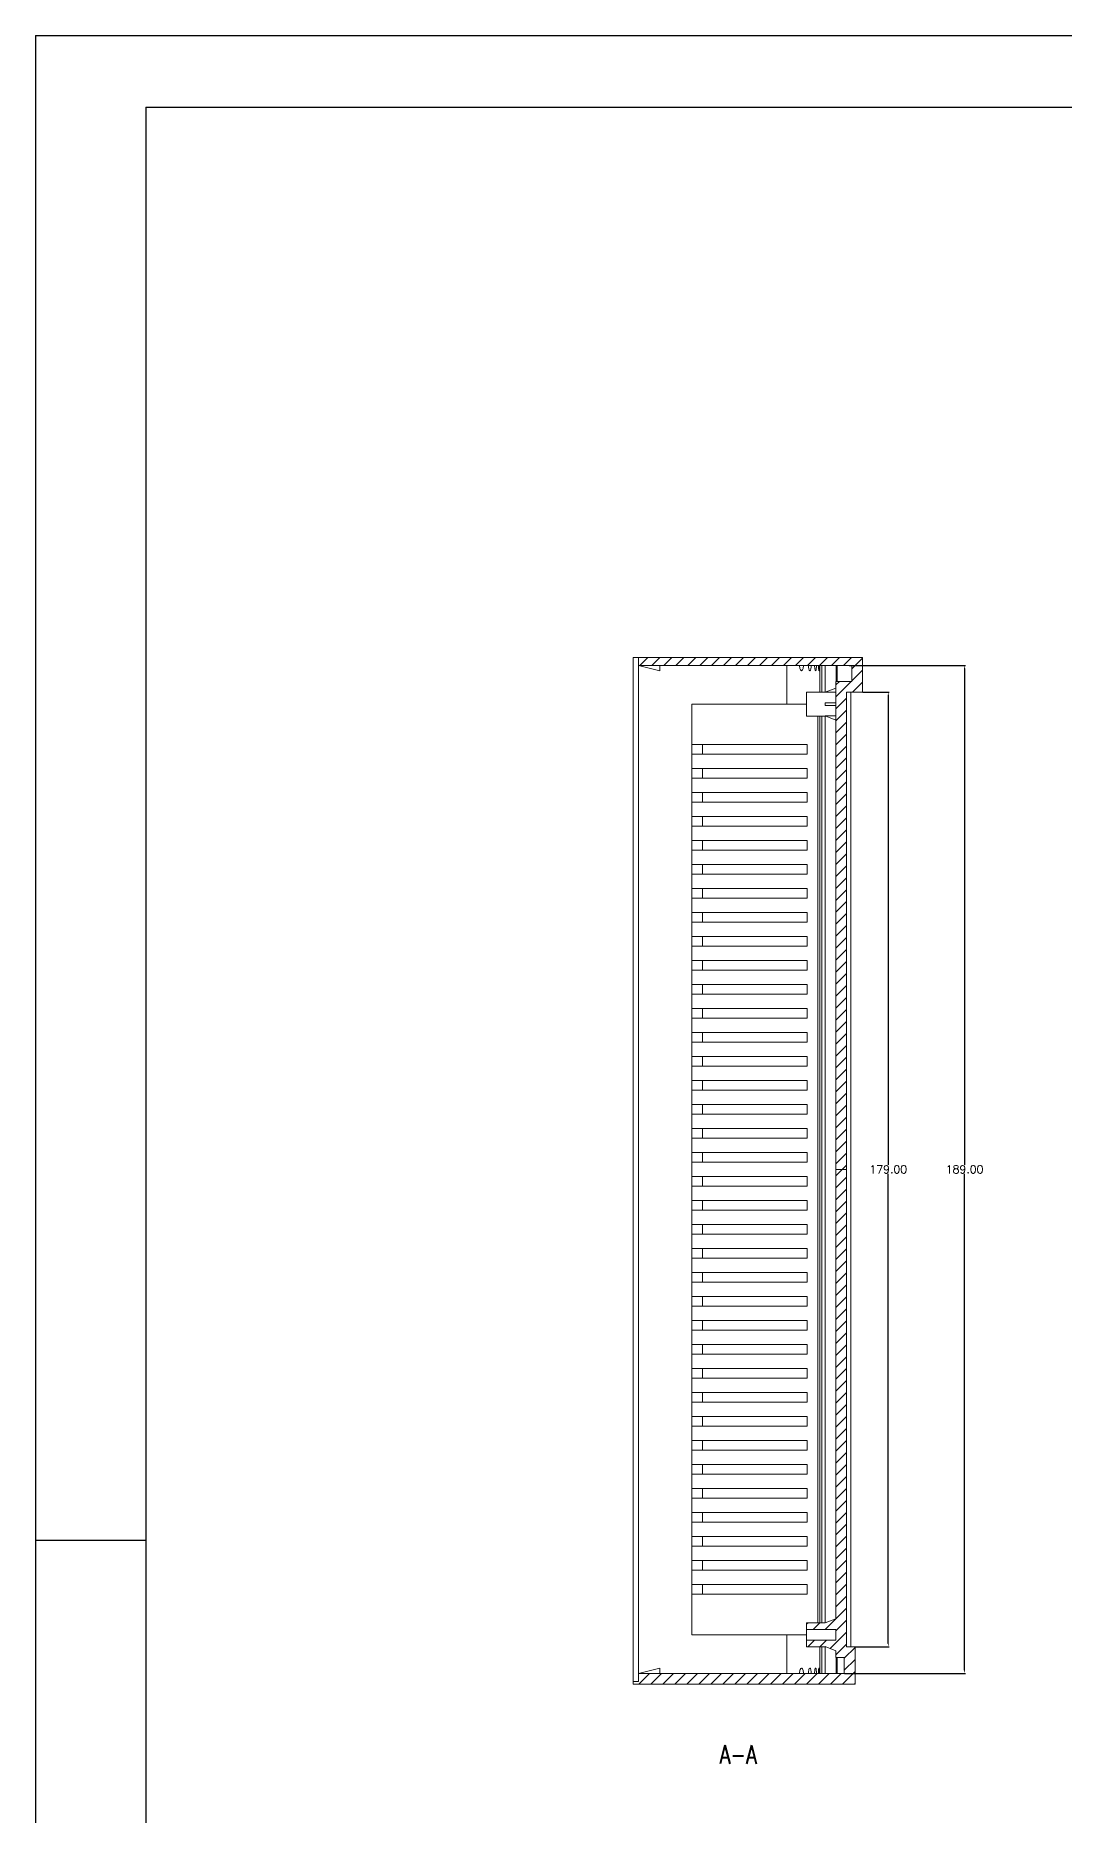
# Model space of a CAD drawing. Header units: inches. Extents: x 1153 to 3231, y 573 to 1137.
# Drawn here: x 1152.9 to 1345.8, y 803.6 to 1137.3 of the extents above; entities that cross this region are included whole.
import ezdxf

# ---------------------------------------------------------------- set-up
doc = ezdxf.new("R2010")
doc.units = ezdxf.units.IN
doc.styles.add('SLDTEXTSTYLE3', font='TXT', dxfattribs={"width": 0.75, "bigfont": 'bigfont'})
doc.styles.get("Standard").update_dxf_attribs({"font": 'txt', "bigfont": 'gbcbig.shx'})
doc.dimstyles.new('2', dxfattribs={"dimtxt": 1.5, "dimasz": 0.6, "dimexe": 0.18, "dimexo": 0.0625, "dimgap": 0.09, "dimtad": 0, "dimtih": 1, "dimtoh": 1, "dimzin": 0, "dimdsep": 46, "dimtxsty": 'Standard', "dimcen": 0, "dimadec": 0, "dimazin": 2, "dimtfac": 1, "dimtofl": 0, "dimtmove": 0, "dimatfit": 3, "dimfxl": 1, "dimtolj": 1, "dimtzin": 0, "dimarcsym": 0})

# ---------------------------------------------------------------- blocks, each defined once
blk = doc.blocks.new('*D143')
at = {"color": 0, "lineweight": -2}
for p, q in [((1308.01, 1014.23), (1312.95, 1014.23)), ((1312.77, 1013.63), (1312.77, 925.57)), ((1312.77, 835.83), (1312.77, 923.89)), ((1306.63, 835.23), (1312.95, 835.23))]:
    blk.add_line(p, q, dxfattribs=at)
at = {"color": 0}
for points in [[(1312.67, 1013.63), (1312.87, 1013.63), (1312.77, 1014.23)], [(1312.67, 835.83), (1312.87, 835.83), (1312.77, 835.23)]]:
    blk.add_solid(points, dxfattribs=at)
at = {"layer": 'Defpoints', "color": 0}
for p in [(1307.95, 1014.23), (1312.77, 1014.23), (1306.57, 835.23)]:
    blk.add_point(p, dxfattribs=at)
at = {"color": 0, "insert": (1312.77, 924.73), "char_height": 1.5, "attachment_point": 5}
blk.add_mtext('\\A1;179.00', dxfattribs=at)
blk = doc.blocks.new('*D144')
at = {"color": 0, "lineweight": -2}
for p, q in [((1305.41, 1019.23), (1327.26, 1019.23)), ((1327.08, 1018.63), (1327.08, 925.57)), ((1327.08, 830.83), (1327.08, 923.89)), ((1304.59, 830.23), (1327.26, 830.23))]:
    blk.add_line(p, q, dxfattribs=at)
at = {"color": 0}
for points in [[(1326.98, 1018.63), (1327.18, 1018.63), (1327.08, 1019.23)], [(1326.98, 830.83), (1327.18, 830.83), (1327.08, 830.23)]]:
    blk.add_solid(points, dxfattribs=at)
at = {"layer": 'Defpoints', "color": 0}
for p in [(1305.35, 1019.23), (1327.08, 1019.23), (1304.52, 830.23)]:
    blk.add_point(p, dxfattribs=at)
at = {"color": 0, "insert": (1327.08, 924.73), "char_height": 1.5, "attachment_point": 5}
blk.add_mtext('\\A1;189.00', dxfattribs=at)

msp = doc.modelspace()

# ---------------------------------------------------------------- hatches: boundary and pattern name
at = {"linetype": 'Continuous', "lineweight": 0}
h = msp.add_hatch(dxfattribs=at)
h.set_pattern_fill('ANSI31', color=4, scale=0.5, style=0)
h.paths.add_polyline_path([(1307.948, 1014.231), (1307.948, 1020.731), (1265.948, 1020.731), (1265.948, 1019.231), (1305.948, 1019.231), (1305.948, 1016.231), (1302.948, 1016.231), (1302.948, 924.731), (1304.948, 924.731), (1304.948, 1014.231)], flags=0)
h = msp.add_hatch(dxfattribs=at)
h.set_pattern_fill('ANSI31', color=4, scale=0.5, style=0)
h.paths.add_polyline_path([(1306.565, 828.231), (1306.565, 835.231), (1304.948, 835.231), (1304.948, 924.731), (1302.948, 924.731), (1302.948, 840.481), (1300.948, 839.717), (1300.948, 839.731), (1297.448, 839.731), (1297.448, 838.481), (1302.948, 838.481), (1302.948, 836.481), (1297.448, 836.481), (1297.448, 835.231), (1300.948, 835.231), (1300.948, 835.245), (1302.948, 834.481), (1302.948, 833.231), (1304.525, 833.231), (1304.525, 830.231), (1265.948, 830.231), (1265.948, 828.731), (1264.948, 828.731), (1264.948, 828.231)], flags=0)

# ---------------------------------------------------------------- linework, layer by layer
for p, q in [((1152.911, 1137.308), (1951.065, 1137.308)), ((1152.911, 1137.308), (1152.911, 572.957)), ((1173.564, 1123.871), (1937.628, 1123.871)), ((1173.564, 1123.871), (1173.564, 586.394)), ((1173.564, 855.132), (1152.911, 855.132)), ((1152.911, 834.23), (1152.911, 572.957))]:
    msp.add_line(p, q)
at = {"color": 7, "linetype": 'Continuous', "lineweight": 15}
for p, q in [((1264.948, 1020.731), (1264.948, 828.731)), ((1265.948, 1020.731), (1264.948, 1020.731)), ((1265.948, 1019.231), (1265.948, 1020.731)), ((1265.948, 1020.731), (1307.948, 1020.731)), ((1265.948, 1019.231), (1305.948, 1019.231)), ((1269.948, 1018.231), (1265.948, 1019.231)), ((1265.948, 830.231), (1265.948, 1019.231)), ((1269.948, 1018.231), (1269.948, 1019.231)), ((1293.73, 1019.231), (1293.73, 1011.981)), ((1299.921, 1019.231), (1299.921, 1014.231)), ((1300.293, 1019.231), (1300.293, 1014.231)), ((1303.201, 1016.231), (1303.201, 1019.231)), ((1305.948, 1019.231), (1305.948, 1016.231)), ((1307.948, 1020.731), (1307.948, 1014.231)), ((1300.948, 1014.217), (1302.948, 1014.981)), ((1302.948, 924.731), (1302.948, 1016.231)), ((1302.948, 1016.231), (1305.948, 1016.231)), ((1275.948, 1004.381), (1275.948, 1011.981)), ((1275.948, 1011.981), (1297.448, 1011.981)), ((1300.948, 1014.231), (1297.448, 1014.231)), ((1297.448, 1009.731), (1297.448, 1014.231)), ((1300.948, 1014.217), (1300.948, 1014.231)), ((1300.948, 1014.217), (1302.948, 1014.217)), ((1300.948, 1012.231), (1302.948, 1012.231)), ((1300.948, 1011.731), (1300.948, 1012.231)), ((1300.948, 1011.731), (1302.948, 1011.731)), ((1304.948, 1014.231), (1307.948, 1014.231)), ((1304.948, 924.731), (1304.948, 1014.231)), ((1305.775, 835.231), (1305.775, 1014.231)), ((1297.448, 1009.731), (1300.948, 1009.731)), ((1299.543, 1009.731), (1299.543, 839.731)), ((1299.921, 1009.731), (1299.921, 839.731)), ((1300.293, 1009.731), (1300.293, 839.731)), ((1302.948, 1009.745), (1300.948, 1009.745)), ((1300.948, 1009.731), (1300.948, 1009.745)), ((1300.948, 1009.745), (1302.948, 1008.981)), ((1297.543, 1004.381), (1275.948, 1004.381)), ((1275.948, 1004.381), (1275.948, 1002.581)), ((1275.948, 999.881), (1275.948, 1002.581)), ((1275.948, 1002.581), (1297.543, 1002.581)), ((1277.948, 1002.581), (1277.948, 1004.381)), ((1297.543, 1002.581), (1297.543, 1004.381)), ((1297.543, 999.881), (1275.948, 999.881)), ((1275.948, 999.881), (1275.948, 998.081)), ((1275.948, 995.381), (1275.948, 998.081)), ((1275.948, 998.081), (1297.543, 998.081)), ((1277.948, 998.081), (1277.948, 999.881)), ((1297.543, 998.081), (1297.543, 999.881)), ((1297.543, 995.381), (1275.948, 995.381)), ((1275.948, 995.381), (1275.948, 993.581)), ((1277.948, 993.581), (1277.948, 995.381)), ((1297.543, 993.581), (1297.543, 995.381)), ((1275.948, 990.881), (1275.948, 993.581)), ((1275.948, 993.581), (1297.543, 993.581)), ((1297.543, 990.881), (1275.948, 990.881)), ((1275.948, 990.881), (1275.948, 989.081)), ((1275.948, 986.381), (1275.948, 989.081)), ((1275.948, 989.081), (1297.543, 989.081)), ((1277.948, 989.081), (1277.948, 990.881)), ((1297.543, 989.081), (1297.543, 990.881)), ((1297.543, 986.381), (1275.948, 986.381)), ((1275.948, 986.381), (1275.948, 984.581)), ((1275.948, 981.881), (1275.948, 984.581)), ((1275.948, 984.581), (1297.543, 984.581)), ((1277.948, 984.581), (1277.948, 986.381)), ((1297.543, 984.581), (1297.543, 986.381)), ((1297.543, 981.881), (1275.948, 981.881)), ((1275.948, 981.881), (1275.948, 980.081)), ((1277.948, 980.081), (1277.948, 981.881)), ((1297.543, 980.081), (1297.543, 981.881)), ((1275.948, 977.381), (1275.948, 980.081)), ((1275.948, 980.081), (1297.543, 980.081)), ((1297.543, 977.381), (1275.948, 977.381)), ((1275.948, 977.381), (1275.948, 975.581)), ((1275.948, 972.881), (1275.948, 975.581)), ((1275.948, 975.581), (1297.543, 975.581)), ((1277.948, 975.581), (1277.948, 977.381)), ((1297.543, 975.581), (1297.543, 977.381)), ((1297.543, 972.881), (1275.948, 972.881)), ((1275.948, 972.881), (1275.948, 971.081)), ((1277.948, 971.081), (1277.948, 972.881)), ((1297.543, 971.081), (1297.543, 972.881)), ((1275.948, 968.381), (1275.948, 971.081)), ((1275.948, 971.081), (1297.543, 971.081)), ((1297.543, 968.381), (1275.948, 968.381)), ((1275.948, 968.381), (1275.948, 966.581)), ((1277.948, 966.581), (1277.948, 968.381)), ((1297.543, 966.581), (1297.543, 968.381)), ((1275.948, 963.881), (1275.948, 966.581)), ((1275.948, 966.581), (1297.543, 966.581)), ((1297.543, 963.881), (1275.948, 963.881)), ((1275.948, 963.881), (1275.948, 962.081)), ((1275.948, 959.381), (1275.948, 962.081)), ((1275.948, 962.081), (1297.543, 962.081)), ((1277.948, 962.081), (1277.948, 963.881)), ((1297.543, 962.081), (1297.543, 963.881)), ((1297.543, 959.381), (1275.948, 959.381)), ((1275.948, 959.381), (1275.948, 957.581)), ((1277.948, 957.581), (1277.948, 959.381)), ((1297.543, 957.581), (1297.543, 959.381)), ((1275.948, 954.881), (1275.948, 957.581)), ((1275.948, 957.581), (1297.543, 957.581)), ((1297.543, 954.881), (1275.948, 954.881)), ((1275.948, 954.881), (1275.948, 953.081)), ((1277.948, 953.081), (1277.948, 954.881)), ((1297.543, 953.081), (1297.543, 954.881)), ((1275.948, 950.381), (1275.948, 953.081)), ((1275.948, 953.081), (1297.543, 953.081)), ((1297.543, 950.381), (1275.948, 950.381)), ((1275.948, 950.381), (1275.948, 948.581)), ((1275.948, 945.881), (1275.948, 948.581)), ((1275.948, 948.581), (1297.543, 948.581)), ((1277.948, 948.581), (1277.948, 950.381)), ((1297.543, 948.581), (1297.543, 950.381)), ((1297.543, 945.881), (1275.948, 945.881)), ((1275.948, 945.881), (1275.948, 944.081)), ((1277.948, 944.081), (1277.948, 945.881)), ((1297.543, 944.081), (1297.543, 945.881)), ((1275.948, 941.381), (1275.948, 944.081)), ((1275.948, 944.081), (1297.543, 944.081)), ((1297.543, 941.381), (1275.948, 941.381)), ((1275.948, 941.381), (1275.948, 939.581)), ((1277.948, 939.581), (1277.948, 941.381)), ((1297.543, 939.581), (1297.543, 941.381)), ((1275.948, 936.881), (1275.948, 939.581)), ((1275.948, 939.581), (1297.543, 939.581)), ((1297.543, 936.881), (1275.948, 936.881)), ((1275.948, 936.881), (1275.948, 935.081)), ((1275.948, 932.381), (1275.948, 935.081)), ((1275.948, 935.081), (1297.543, 935.081)), ((1277.948, 935.081), (1277.948, 936.881)), ((1297.543, 935.081), (1297.543, 936.881)), ((1297.543, 932.381), (1275.948, 932.381)), ((1275.948, 932.381), (1275.948, 930.581)), ((1277.948, 930.581), (1277.948, 932.381)), ((1297.543, 930.581), (1297.543, 932.381)), ((1275.948, 927.881), (1275.948, 930.581)), ((1275.948, 930.581), (1297.543, 930.581)), ((1297.543, 927.881), (1275.948, 927.881)), ((1275.948, 927.881), (1275.948, 926.081)), ((1277.948, 926.081), (1277.948, 927.881)), ((1297.543, 926.081), (1297.543, 927.881)), ((1275.948, 923.381), (1275.948, 926.081)), ((1275.948, 926.081), (1297.543, 926.081)), ((1302.948, 924.731), (1304.948, 924.731)), ((1302.948, 840.481), (1302.948, 924.731)), ((1304.948, 835.231), (1304.948, 924.731)), ((1297.543, 923.381), (1275.948, 923.381)), ((1275.948, 923.381), (1275.948, 921.581)), ((1275.948, 918.881), (1275.948, 921.581)), ((1275.948, 921.581), (1297.543, 921.581)), ((1277.948, 921.581), (1277.948, 923.381)), ((1297.543, 921.581), (1297.543, 923.381)), ((1297.543, 918.881), (1275.948, 918.881)), ((1275.948, 918.881), (1275.948, 917.081)), ((1277.948, 917.081), (1277.948, 918.881)), ((1297.543, 917.081), (1297.543, 918.881)), ((1275.948, 914.381), (1275.948, 917.081)), ((1275.948, 917.081), (1297.543, 917.081)), ((1297.543, 914.381), (1275.948, 914.381)), ((1275.948, 914.381), (1275.948, 912.581)), ((1277.948, 912.581), (1277.948, 914.381)), ((1297.543, 912.581), (1297.543, 914.381)), ((1275.948, 909.881), (1275.948, 912.581)), ((1275.948, 912.581), (1297.543, 912.581)), ((1297.543, 909.881), (1275.948, 909.881)), ((1275.948, 909.881), (1275.948, 908.081)), ((1275.948, 905.381), (1275.948, 908.081)), ((1275.948, 908.081), (1297.543, 908.081)), ((1277.948, 908.081), (1277.948, 909.881)), ((1297.543, 908.081), (1297.543, 909.881)), ((1297.543, 905.381), (1275.948, 905.381)), ((1275.948, 905.381), (1275.948, 903.581)), ((1277.948, 903.581), (1277.948, 905.381)), ((1297.543, 903.581), (1297.543, 905.381)), ((1275.948, 900.881), (1275.948, 903.581)), ((1275.948, 903.581), (1297.543, 903.581)), ((1297.543, 900.881), (1275.948, 900.881)), ((1275.948, 900.881), (1275.948, 899.081)), ((1275.948, 896.381), (1275.948, 899.081)), ((1275.948, 899.081), (1297.543, 899.081)), ((1277.948, 899.081), (1277.948, 900.881)), ((1297.543, 899.081), (1297.543, 900.881)), ((1297.543, 896.381), (1275.948, 896.381)), ((1275.948, 896.381), (1275.948, 894.581)), ((1275.948, 891.881), (1275.948, 894.581)), ((1275.948, 894.581), (1297.543, 894.581)), ((1277.948, 894.581), (1277.948, 896.381)), ((1297.543, 894.581), (1297.543, 896.381)), ((1297.543, 891.881), (1275.948, 891.881)), ((1275.948, 891.881), (1275.948, 890.081)), ((1277.948, 890.081), (1277.948, 891.881)), ((1297.543, 890.081), (1297.543, 891.881)), ((1275.948, 887.381), (1275.948, 890.081)), ((1275.948, 890.081), (1297.543, 890.081)), ((1297.543, 887.381), (1275.948, 887.381)), ((1275.948, 887.381), (1275.948, 885.581)), ((1275.948, 882.881), (1275.948, 885.581)), ((1275.948, 885.581), (1297.543, 885.581)), ((1277.948, 885.581), (1277.948, 887.381)), ((1297.543, 885.581), (1297.543, 887.381)), ((1297.543, 882.881), (1275.948, 882.881)), ((1275.948, 882.881), (1275.948, 881.081)), ((1275.948, 878.381), (1275.948, 881.081)), ((1275.948, 881.081), (1297.543, 881.081)), ((1277.948, 881.081), (1277.948, 882.881)), ((1297.543, 881.081), (1297.543, 882.881)), ((1297.543, 878.381), (1275.948, 878.381)), ((1275.948, 878.381), (1275.948, 876.581)), ((1277.948, 876.581), (1277.948, 878.381)), ((1297.543, 876.581), (1297.543, 878.381)), ((1275.948, 873.881), (1275.948, 876.581)), ((1275.948, 876.581), (1297.543, 876.581)), ((1297.543, 873.881), (1275.948, 873.881)), ((1275.948, 873.881), (1275.948, 872.081)), ((1275.948, 869.381), (1275.948, 872.081)), ((1275.948, 872.081), (1297.543, 872.081)), ((1277.948, 872.081), (1277.948, 873.881)), ((1297.543, 872.081), (1297.543, 873.881)), ((1297.543, 869.381), (1275.948, 869.381)), ((1275.948, 869.381), (1275.948, 867.581)), ((1277.948, 867.581), (1277.948, 869.381)), ((1297.543, 867.581), (1297.543, 869.381)), ((1275.948, 864.881), (1275.948, 867.581)), ((1275.948, 867.581), (1297.543, 867.581)), ((1297.543, 864.881), (1275.948, 864.881)), ((1275.948, 864.881), (1275.948, 863.081)), ((1277.948, 863.081), (1277.948, 864.881)), ((1297.543, 863.081), (1297.543, 864.881)), ((1275.948, 860.381), (1275.948, 863.081)), ((1275.948, 863.081), (1297.543, 863.081)), ((1297.543, 860.381), (1275.948, 860.381)), ((1275.948, 860.381), (1275.948, 858.581)), ((1275.948, 855.881), (1275.948, 858.581)), ((1275.948, 858.581), (1297.543, 858.581)), ((1277.948, 858.581), (1277.948, 860.381)), ((1297.543, 858.581), (1297.543, 860.381)), ((1297.543, 855.881), (1275.948, 855.881)), ((1275.948, 855.881), (1275.948, 854.081)), ((1277.948, 854.081), (1277.948, 855.881)), ((1297.543, 854.081), (1297.543, 855.881)), ((1275.948, 851.381), (1275.948, 854.081)), ((1275.948, 854.081), (1297.543, 854.081)), ((1297.543, 851.381), (1275.948, 851.381)), ((1275.948, 851.381), (1275.948, 849.581)), ((1277.948, 849.581), (1277.948, 851.381)), ((1297.543, 849.581), (1297.543, 851.381)), ((1275.948, 846.881), (1275.948, 849.581)), ((1275.948, 849.581), (1297.543, 849.581)), ((1297.543, 846.881), (1275.948, 846.881)), ((1275.948, 846.881), (1275.948, 845.081)), ((1275.948, 837.481), (1275.948, 845.081)), ((1275.948, 845.081), (1297.543, 845.081)), ((1277.948, 845.081), (1277.948, 846.881)), ((1297.543, 845.081), (1297.543, 846.881)), ((1297.448, 838.481), (1297.448, 839.731)), ((1297.448, 839.731), (1300.948, 839.731)), ((1297.448, 838.481), (1302.948, 838.481)), ((1297.448, 836.481), (1297.448, 838.481)), ((1300.948, 839.717), (1302.948, 840.481)), ((1300.948, 839.731), (1300.948, 839.717)), ((1302.948, 836.481), (1302.948, 838.481)), ((1275.948, 837.481), (1297.448, 837.481)), ((1293.73, 837.481), (1293.73, 830.231)), ((1297.448, 835.231), (1297.448, 836.481)), ((1302.948, 836.481), (1297.448, 836.481)), ((1300.948, 835.231), (1297.448, 835.231)), ((1299.921, 835.231), (1299.921, 830.231)), ((1300.293, 835.231), (1300.293, 830.231)), ((1302.948, 834.481), (1300.948, 835.245)), ((1300.948, 835.245), (1300.948, 835.231)), ((1302.948, 833.231), (1302.948, 834.481)), ((1306.565, 835.231), (1304.948, 835.231)), ((1306.565, 835.231), (1306.565, 828.231)), ((1269.948, 831.231), (1265.948, 830.231)), ((1269.948, 831.231), (1269.948, 830.231)), ((1304.525, 833.231), (1302.948, 833.231)), ((1303.201, 830.231), (1303.201, 833.231)), ((1304.525, 833.231), (1304.525, 830.231)), ((1264.948, 828.731), (1264.948, 828.231)), ((1265.948, 828.731), (1264.948, 828.731)), ((1264.948, 828.231), (1306.565, 828.231)), ((1265.948, 830.231), (1304.525, 830.231)), ((1265.948, 828.731), (1265.948, 830.231))]:
    msp.add_line(p, q, dxfattribs=at)
at = {"color": 8, "linetype": 'Continuous', "lineweight": 15}
for p, q in [((1300.965, 1014.224), (1300.965, 1019.231)), ((1303.017, 1019.231), (1303.017, 1016.231)), ((1300.965, 839.724), (1300.965, 1009.739)), ((1300.965, 830.231), (1300.965, 835.239)), ((1303.017, 833.231), (1303.017, 830.231))]:
    msp.add_line(p, q, dxfattribs=at)
at = {"color": 7, "linetype": 'Continuous', "lineweight": 15}
for points, knots in [([(1296.15, 1019.231), (1296.15, 1019.097), (1296.161, 1018.961), (1296.201, 1018.716), (1296.23, 1018.605), (1296.3, 1018.422), (1296.341, 1018.351), (1296.428, 1018.256), (1296.474, 1018.231), (1296.565, 1018.231), (1296.611, 1018.256), (1296.694, 1018.351), (1296.733, 1018.423), (1296.798, 1018.604), (1296.824, 1018.716), (1296.86, 1018.961), (1296.869, 1019.096), (1296.869, 1019.231)], [0, 0, 0, 0, 0.125, 0.125, 0.25, 0.25, 0.375, 0.375, 0.5, 0.5, 0.625, 0.625, 0.75, 0.75, 0.875, 0.875, 1, 1, 1, 1]), ([(1297.798, 1019.231), (1297.798, 1019.099), (1297.805, 1018.965), (1297.834, 1018.721), (1297.855, 1018.611), (1297.906, 1018.426), (1297.936, 1018.354), (1298, 1018.256), (1298.035, 1018.231), (1298.102, 1018.231), (1298.135, 1018.256), (1298.196, 1018.353), (1298.224, 1018.427), (1298.27, 1018.609), (1298.289, 1018.721), (1298.314, 1018.965), (1298.32, 1019.098), (1298.32, 1019.231)], [0, 0, 0, 0, 0.125, 0.125, 0.25, 0.25, 0.375, 0.375, 0.5, 0.5, 0.625, 0.625, 0.75, 0.75, 0.875, 0.875, 1, 1, 1, 1]), ([(1298.965, 1019.231), (1298.965, 1019.1), (1298.97, 1018.968), (1298.989, 1018.725), (1299.002, 1018.615), (1299.036, 1018.429), (1299.056, 1018.356), (1299.099, 1018.257), (1299.121, 1018.231), (1299.165, 1018.231), (1299.187, 1018.257), (1299.226, 1018.355), (1299.244, 1018.429), (1299.273, 1018.613), (1299.285, 1018.725), (1299.3, 1018.967), (1299.304, 1019.099), (1299.304, 1019.231)], [0, 0, 0, 0, 0.125, 0.125, 0.25, 0.25, 0.375, 0.375, 0.5, 0.5, 0.625, 0.625, 0.75, 0.75, 0.875, 0.875, 1, 1, 1, 1]), ([(1299.681, 1019.231), (1299.681, 1019.101), (1299.683, 1018.969), (1299.693, 1018.727), (1299.7, 1018.617), (1299.718, 1018.43), (1299.728, 1018.357), (1299.75, 1018.257), (1299.761, 1018.231), (1299.782, 1018.231), (1299.792, 1018.257), (1299.811, 1018.357), (1299.819, 1018.431), (1299.832, 1018.615), (1299.837, 1018.727), (1299.843, 1018.969), (1299.845, 1019.099), (1299.845, 1019.231)], [0, 0, 0, 0, 0.125, 0.125, 0.25, 0.25, 0.375, 0.375, 0.5, 0.5, 0.625, 0.625, 0.75, 0.75, 0.875, 0.875, 1, 1, 1, 1]), ([(1296.15, 830.231), (1296.15, 830.366), (1296.161, 830.501), (1296.201, 830.748), (1296.23, 830.858), (1296.335, 831.13), (1296.428, 831.231), (1296.566, 831.231), (1296.611, 831.207), (1296.695, 831.111), (1296.733, 831.04), (1296.798, 830.857), (1296.824, 830.746), (1296.86, 830.501), (1296.869, 830.366), (1296.869, 830.231)], [0, 0, 0, 0, 0.125, 0.125, 0.25, 0.25, 0.5, 0.5, 0.625, 0.625, 0.75, 0.75, 0.875, 0.875, 1, 1, 1, 1]), ([(1297.798, 830.231), (1297.798, 830.365), (1297.805, 830.497), (1297.834, 830.742), (1297.855, 830.853), (1297.931, 831.127), (1298, 831.231), (1298.102, 831.231), (1298.135, 831.206), (1298.196, 831.108), (1298.224, 831.036), (1298.27, 830.852), (1298.289, 830.74), (1298.314, 830.497), (1298.32, 830.364), (1298.32, 830.231)], [0, 0, 0, 0, 0.125, 0.125, 0.25, 0.25, 0.5, 0.5, 0.625, 0.625, 0.75, 0.75, 0.875, 0.875, 1, 1, 1, 1]), ([(1298.965, 830.231), (1298.965, 830.364), (1298.97, 830.495), (1298.989, 830.738), (1299.002, 830.849), (1299.053, 831.125), (1299.099, 831.231), (1299.166, 831.231), (1299.187, 831.206), (1299.226, 831.106), (1299.244, 831.033), (1299.273, 830.848), (1299.285, 830.737), (1299.3, 830.495), (1299.304, 830.362), (1299.304, 830.231)], [0, 0, 0, 0, 0.125, 0.125, 0.25, 0.25, 0.5, 0.5, 0.625, 0.625, 0.75, 0.75, 0.875, 0.875, 1, 1, 1, 1]), ([(1299.681, 830.231), (1299.681, 830.363), (1299.683, 830.493), (1299.693, 830.736), (1299.7, 830.847), (1299.727, 831.123), (1299.75, 831.231), (1299.782, 831.231), (1299.792, 831.205), (1299.811, 831.105), (1299.819, 831.031), (1299.832, 830.846), (1299.837, 830.735), (1299.843, 830.494), (1299.845, 830.362), (1299.845, 830.231)], [0, 0, 0, 0, 0.125, 0.125, 0.25, 0.25, 0.5, 0.5, 0.625, 0.625, 0.75, 0.75, 0.875, 0.875, 1, 1, 1, 1])]:
    msp.add_open_spline(points, degree=3, knots=knots, dxfattribs=at)

# ---------------------------------------------------------------- texts
at = {"color": 0, "linetype": 'Continuous', "lineweight": 0, "insert": (1284.633, 816.772), "char_height": 3.5, "attachment_point": 2, "style": 'SLDTEXTSTYLE3'}
msp.add_mtext('A-A', dxfattribs=at)

# ---------------------------------------------------------------- dimensions: what is measured, and where the dimension line sits
for base, p1, p2, picture, middle in [((1327.082, 1019.231), (1304.525, 830.231), (1305.345, 1019.231), '*D144', (1327.082, 924.731)), ((1312.772, 1014.231), (1306.565, 835.231), (1307.948, 1014.231), '*D143', (1312.772, 924.731))]:
    dim = msp.add_linear_dim(base=base, p1=p1, p2=p2, angle=90, dimstyle='2')
    dim.commit()
    dim.dimension.update_dxf_attribs({"geometry": picture, "text_midpoint": middle})

doc.saveas('drawing.dxf')
